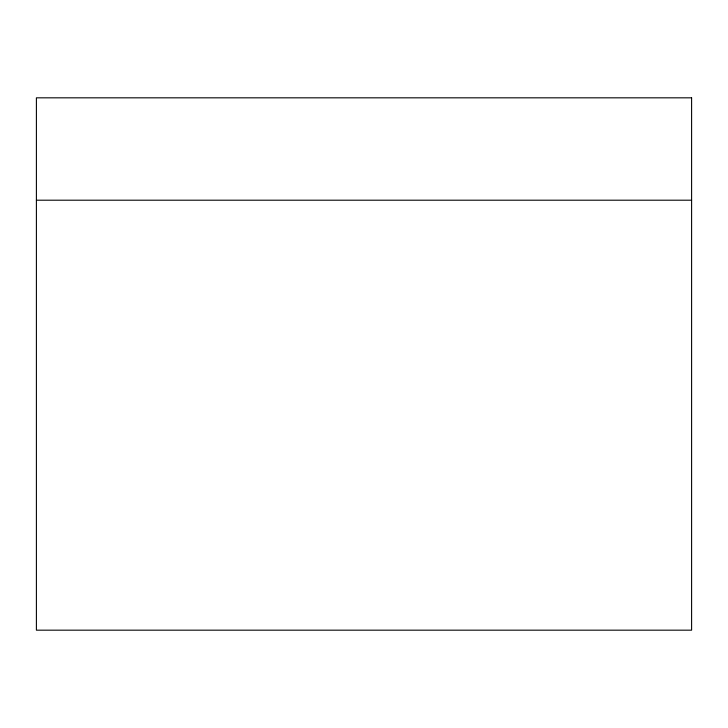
<?xml version="1.0" encoding="UTF-8"?>
<svg xmlns="http://www.w3.org/2000/svg" width="728" height="728" viewBox="0 0 728 728"><rect width="100%" height="100%" fill="white"/><g stroke="black" fill="none" stroke-linecap="round" stroke-linejoin="round"><path stroke-width="1.09" d="M36.4 200.2L691.6 200.2M691.6 97.825L36.4 97.825L36.4 630.175L691.6 630.175L691.6 97.825"/></g></svg>
